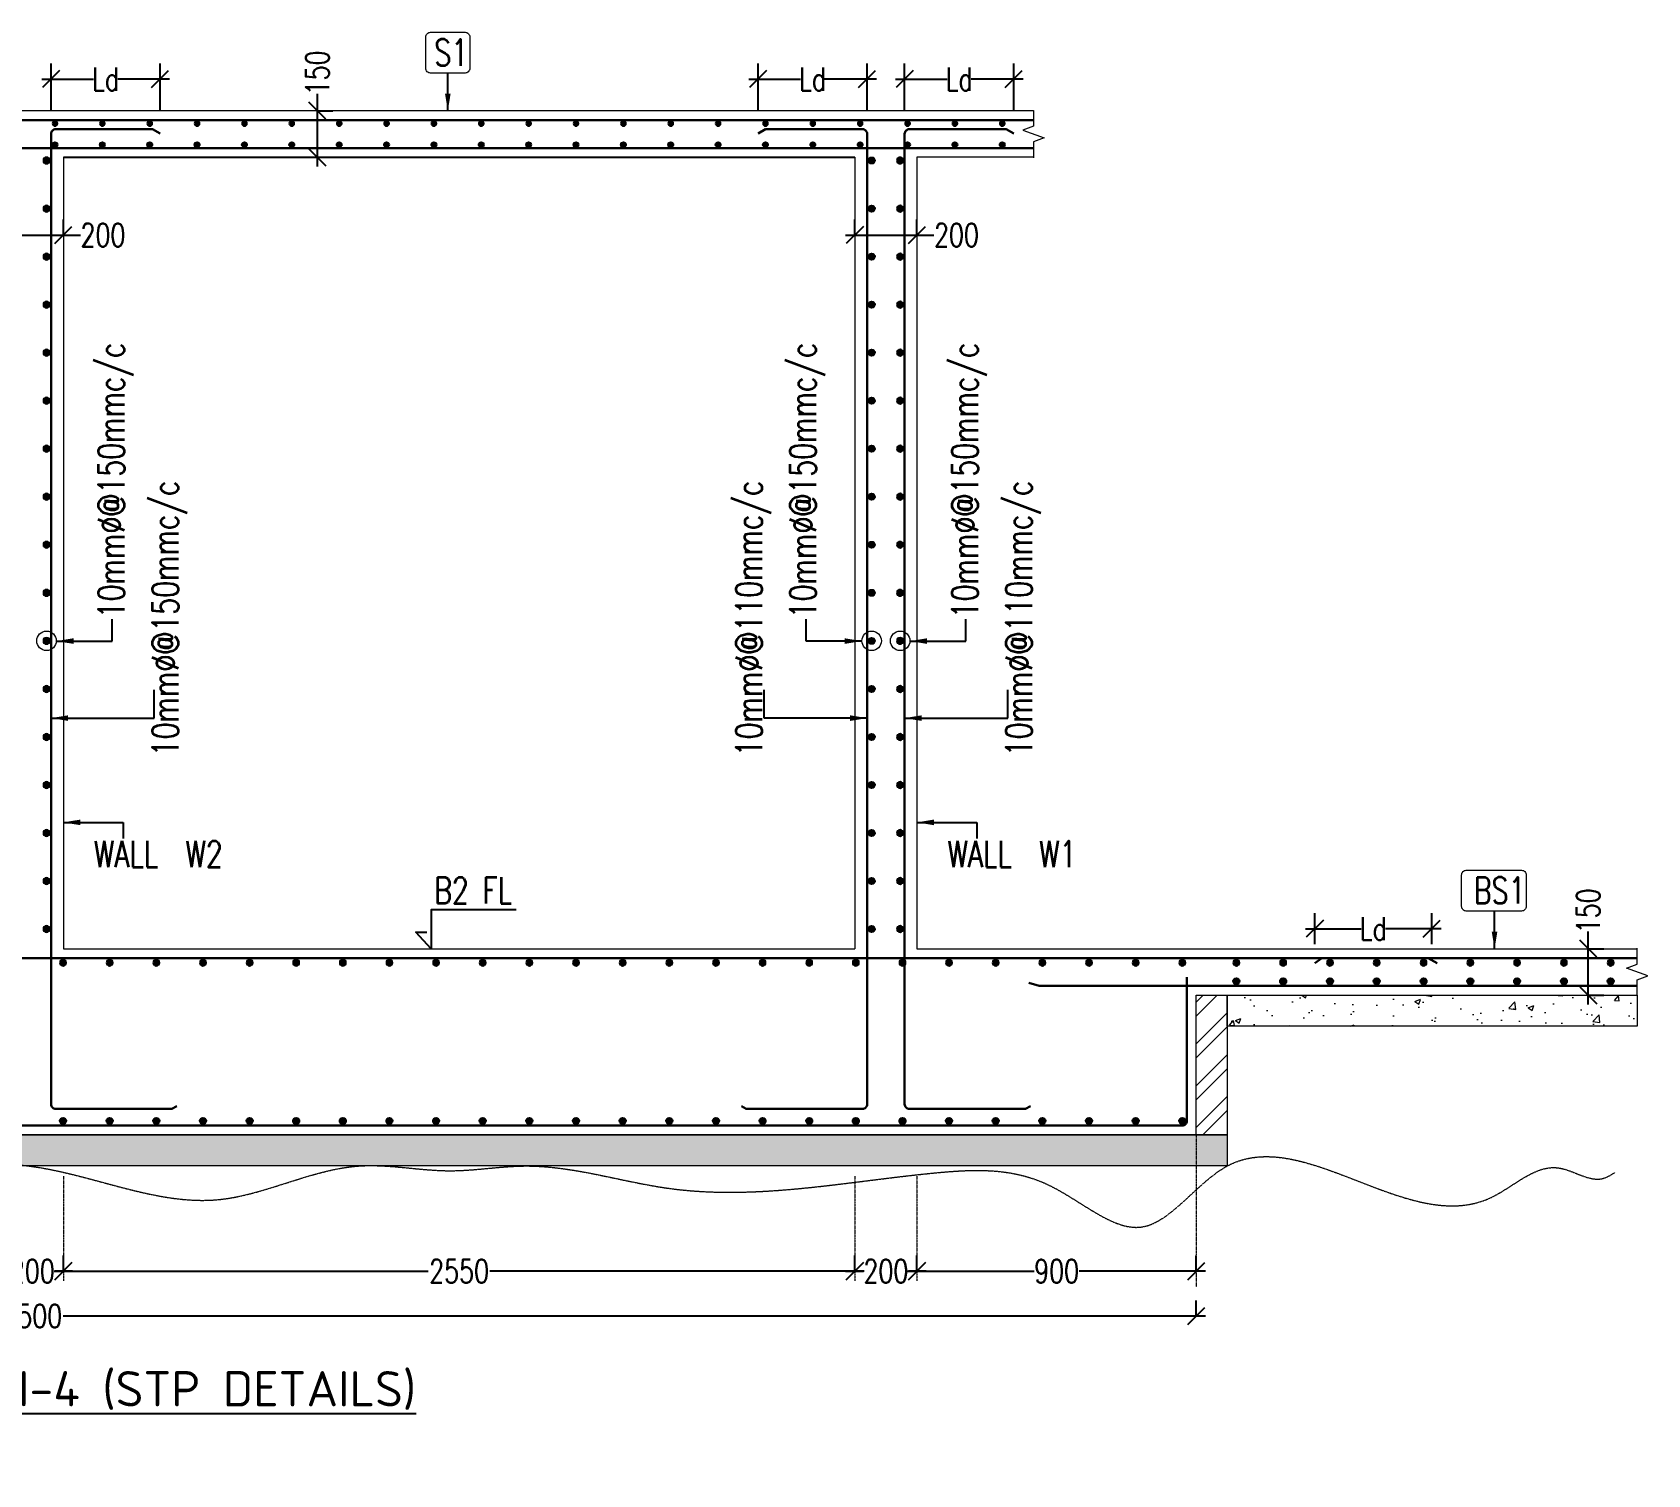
# Model space of a CAD drawing. Header units: millimetres. Extents: x -226110 to 125224, y -84 to 62581.
# Drawn here: x 55561 to 60765, y -84 to 4563 of the extents above; entities that cross this region are included whole.
import ezdxf
from ezdxf.enums import TextEntityAlignment as Align

# ---------------------------------------------------------------- set-up
doc = ezdxf.new("R2010")
doc.units = ezdxf.units.MM
doc.linetypes.add('CENTER', pattern=[2, 1.25, -0.25, 0.25, -0.25])
doc.linetypes.add('HIDDEN', pattern=[0.375, 0.25, -0.125])
doc.layers.add('A-DIM-GRID', color=7, linetype='Continuous')
doc.layers.add('GEO-TITTLE HEAD', color=206, linetype='Continuous')
for name, color, linetype, lineweight in [('Geo @ Reft. Bar', 21, 'Continuous', 30), ('Geo-BOTM.HOR.DIR', 6, 'Continuous', 30), ('Geo-BOTM.VERT.DIR', 21, 'Continuous', 30), ('Geo-Dim  Sec & Plan', 250, 'Continuous', 25), ('Geo-PCC-PATT', 8, 'Continuous', 9), ('Geo-Rein Bar Main', 21, 'Continuous', 30), ('Geo-Sec Sml', 7, 'Continuous', 25), ('Geo-Section Line', 84, 'Continuous', 18), ('Geo-TEXT', 7, 'Continuous', 30), ('GRID LINE', 250, 'CENTER', 9)]:
    doc.layers.add(name, color=color, linetype=linetype, lineweight=lineweight)
doc.styles.add('Geo T Arial', font='arial.ttf', dxfattribs={"width": 0.75})
doc.styles.add('Geo Txt Narr', font='simplex8.shx')
doc.styles.add('ISCOPEUR', font='isocpeur.ttf')
doc.styles.add('simplex', font='simplex.shx', dxfattribs={"width": 0.75})
doc.styles.get("Standard").update_dxf_attribs({"font": 'arial.ttf'})
doc.dimstyles.new('Geo1-30 Dim 100', dxfattribs={"dimtxt": 75, "dimasz": 55, "dimexe": 50, "dimexo": 0.2, "dimgap": 0.1, "dimtad": 0, "dimdec": 0, "dimdsep": 46, "dimtxsty": 'simplex', "dimblk": 'OBLIQUE', "dimcen": 5, "dimdle": 30, "dimclrd": 252, "dimclre": 252, "dimclrt": 34, "dimadec": 0, "dimazin": 0, "dimtfac": 1, "dimtdec": 0, "dimtmove": 0, "dimatfit": 3, "dimfxl": 100, "dimfxlon": 1, "dimlwd": -1, "dimlwe": -1, "dimarcsym": 0})
pattern_1 = [(50, (43995.43, -73415.77), (182.18467, -15.9391), [19.05, -209.55]), (355, (43995.43, -73415.77), (-35.2434, 191.05685), [15.24, -167.6406]), (100.45144, (44010.61, -73417.1), (146.94125, 175.11775), [16.19, -178.09024]), (46.1842, (43995.43, -73364.97), (271.07904, -42.0423), [28.575, -314.325]), (96.63556, (44018.02, -73368.47), (237.4041, 247.4261), [24.285, -267.1356]), (351.18415, (43995.43, -73364.97), (237.4041, 247.4261), [22.86, -251.4597]), (21, (44020.83, -73377.67), (151.6144, -102.2652), [19.05, -209.55]), (326, (44020.83, -73377.67), (61.80203, 184.18797), [15.24, -167.64]), (71.45144, (44033.46, -73386.19), (213.4164, 81.92277), [16.19, -178.08994]), (37.5, (43995.43, -73415.77), (3.088603, 84.55504), [0, -165.608, 0, -170.18, 0, -168.275]), (7.5, (43995.43, -73415.77), (66.81966, 100.18057), [0, -97.028, 0, -161.798, 0, -64.135]), (327.5, (43938.79, -73415.77), (135.590595, -5.728744), [0, -63.5, 0, -198.12, 0, -262.89]), (317.5, (43913.39, -73415.77), (148.12918, 25.4265), [0, -82.55, 0, -131.572, 0, -186.69])]

# ---------------------------------------------------------------- blocks, each defined once
blk = doc.blocks.new('_Oblique')
at = {"color": 0, "linetype": 'ByBlock', "lineweight": -2}
blk.add_line((-0.5, -0.5), (0.5, 0.5), dxfattribs=at)
blk = doc.blocks.new('*D748')
at = {"layer": 'Geo-Dim  Sec & Plan', "color": 252, "transparency": 16777216}
for p, q in [((58410.5, 571.7), (58410.5, 621.7)), ((59310.5, 571.7), (59310.5, 621.7))]:
    blk.add_line(p, q, dxfattribs=at)
at = {"layer": 'Geo-Dim  Sec & Plan', "color": 252, "linetype": 'Continuous', "transparency": 16777216}
for p, q in [((58380.5, 571.7), (58788.1, 571.7)), ((59340.5, 571.7), (58933, 571.7))]:
    blk.add_line(p, q, dxfattribs=at)
at = {"layer": 'Geo-Dim  Sec & Plan', "color": 252, "transparency": 16777216, "xscale": 55, "yscale": 55, "zscale": 55, "rotation": 180}
blk.add_blockref('_Oblique', (58410.5, 571.7), dxfattribs=at)
at = {"layer": 'Geo-Dim  Sec & Plan', "color": 252, "transparency": 16777216, "xscale": 55, "yscale": 55, "zscale": 55}
blk.add_blockref('_Oblique', (59310.5, 571.7), dxfattribs=at)
at = {"layer": 'Geo-Dim  Sec & Plan', "color": 34, "transparency": 16777216, "insert": (58860.5, 571.7), "char_height": 75, "attachment_point": 5, "style": 'simplex'}
blk.add_mtext('900', dxfattribs=at)
blk = doc.blocks.new('*D753')
at = {"layer": 'Geo-Dim  Sec & Plan', "color": 252, "transparency": 16777216}
for p, q in [((51810.5, 427.2), (51810.5, 477.2)), ((59310.5, 427.2), (59310.5, 477.2))]:
    blk.add_line(p, q, dxfattribs=at)
at = {"layer": 'Geo-Dim  Sec & Plan', "color": 252, "linetype": 'Continuous', "transparency": 16777216}
for p, q in [((51780.5, 427.2), (55461.3, 427.2)), ((59340.5, 427.2), (55659.7, 427.2))]:
    blk.add_line(p, q, dxfattribs=at)
at = {"layer": 'Geo-Dim  Sec & Plan', "color": 252, "transparency": 16777216, "xscale": 55, "yscale": 55, "zscale": 55, "rotation": 180}
blk.add_blockref('_Oblique', (51810.5, 427.2), dxfattribs=at)
at = {"layer": 'Geo-Dim  Sec & Plan', "color": 252, "transparency": 16777216, "xscale": 55, "yscale": 55, "zscale": 55}
blk.add_blockref('_Oblique', (59310.5, 427.2), dxfattribs=at)
at = {"layer": 'Geo-Dim  Sec & Plan', "color": 34, "transparency": 16777216, "insert": (55560.5, 427.2), "char_height": 75, "attachment_point": 5, "style": 'simplex'}
blk.add_mtext('7500', dxfattribs=at)
blk = doc.blocks.new('GEO TITLE HEAD NAME')
at = {"layer": 'GEO-TITTLE HEAD'}
blk.add_line((-11.2, -0.15), (-0.11, -0.09), dxfattribs=at)
blk.add_circle((-6.27, -0.15), 4.93, dxfattribs=at)
at = {"layer": 'Geo-Sec Sml', "lineweight": 18, "ltscale": 0.1, "style": 'Geo T Arial'}
blk.add_attdef('WALL_SECTION', text='', height=3, dxfattribs=at).set_placement((-6.38, 3.46), align=Align.MIDDLE)
at = {"layer": 'Geo-Sec Sml', "color": 84, "style": 'Geo Txt Narr'}
blk.add_attdef('DRAWING-REF', text='', height=2.5, dxfattribs=at).set_placement((-6.38, -2.37), align=Align.MIDDLE)
at = {"layer": 'Geo-TEXT', "style": 'Geo T Arial'}
blk.add_attdef('%%ULAYOUT', (-0.1, 1.21), '', height=4, dxfattribs=at)
at = {"layer": 'Geo-TEXT'}
blk.add_attdef('SCALE', (-0.24, -3.03), '', height=2, dxfattribs=at)
blk = doc.blocks.new('*U400')
at = {"layer": 'Geo-BOTM.VERT.DIR', "lineweight": 25}
h = blk.add_hatch(color=256, dxfattribs=at)
h.dxf.hatch_style = 1
h.paths.add_polyline_path([(0, -0.08, 1), (0, 0.08, 1)])
blk.add_circle((0, 0), 0.08, dxfattribs=at)
blk = doc.blocks.new('*U764')
at = {"layer": 'Geo-Rein Bar Main', "xscale": 125.0000000000032, "yscale": 125.0000000000032, "zscale": 125.0000000000032, "rotation": 90}
blk.add_blockref('*U400', (0, 0), dxfattribs=at)
blk = doc.blocks.new('*U765')
at = {"color": 0, "linetype": 'ByBlock', "lineweight": -2, "transparency": 16777216, "rotation": 90}
for p in [(11519.3, 77566.1), (11519.3, 77411.3), (11519.3, 77256.5), (11519.3, 77101.8), (11519.3, 76947), (11519.3, 76792.2), (11519.3, 76637.5), (11519.3, 76482.7), (11519.3, 76327.9), (11519.3, 76173.1), (11519.3, 76018.4), (11519.3, 75863.6), (11519.3, 75708.8), (11519.3, 75554.1), (11519.3, 75399.3), (11519.3, 75244.5), (11519.3, 75089.7)]:
    blk.add_blockref('*U764', p, dxfattribs=at)
blk = doc.blocks.new('*U768')
at = {"layer": 'Geo-Rein Bar Main', "xscale": 125.0000000000032, "yscale": 125.0000000000032, "zscale": 125.0000000000032, "rotation": 90}
blk.add_blockref('*U400', (0, 0), dxfattribs=at)
blk = doc.blocks.new('*U769')
at = {"color": 0, "linetype": 'ByBlock', "lineweight": -2, "transparency": 16777216, "rotation": 90}
for p in [(11519.3, 77566.1), (11519.3, 77411.3), (11519.3, 77256.5), (11519.3, 77101.8), (11519.3, 76947), (11519.3, 76792.2), (11519.3, 76637.5), (11519.3, 76482.7), (11519.3, 76327.9), (11519.3, 76173.1), (11519.3, 76018.4), (11519.3, 75863.6), (11519.3, 75708.8), (11519.3, 75554.1), (11519.3, 75399.3), (11519.3, 75244.5), (11519.3, 75089.7)]:
    blk.add_blockref('*U768', p, dxfattribs=at)
blk = doc.blocks.new('*U766')
at = {"layer": 'Geo-Rein Bar Main', "xscale": 125.0000000000032, "yscale": 125.0000000000032, "zscale": 125.0000000000032, "rotation": 90}
blk.add_blockref('*U400', (0, 0), dxfattribs=at)
blk = doc.blocks.new('*U767')
at = {"color": 0, "linetype": 'ByBlock', "lineweight": -2, "transparency": 16777216, "rotation": 90}
for p in [(11519.3, 77566.1), (11519.3, 77411.3), (11519.3, 77256.5), (11519.3, 77101.8), (11519.3, 76947), (11519.3, 76792.2), (11519.3, 76637.5), (11519.3, 76482.7), (11519.3, 76327.9), (11519.3, 76173.1), (11519.3, 76018.4), (11519.3, 75863.6), (11519.3, 75708.8), (11519.3, 75554.1), (11519.3, 75399.3), (11519.3, 75244.5), (11519.3, 75089.7)]:
    blk.add_blockref('*U766', p, dxfattribs=at)
blk = doc.blocks.new('*U401')
at = {"layer": 'Geo-BOTM.VERT.DIR', "lineweight": 25}
h = blk.add_hatch(color=256, dxfattribs=at)
h.dxf.hatch_style = 1
h.paths.add_polyline_path([(0.08, 0, 1), (-0.08, 0, 1)])
blk.add_circle((0, 0), 0.08, dxfattribs=at)
blk = doc.blocks.new('*U770')
at = {"layer": 'Geo-Rein Bar Main', "xscale": -100.1968890580194, "yscale": 100.1968890580194, "zscale": 100.1968890580194, "rotation": 180}
blk.add_blockref('*U401', (0, 0), dxfattribs=at)
blk = doc.blocks.new('*U771')
at = {"color": 0, "linetype": 'ByBlock', "lineweight": -2, "transparency": 16777216}
for p in [(9044.1, 77685.6), (9196.7, 77685.6), (9349.3, 77685.6), (9501.9, 77685.6), (9654.5, 77685.6), (9807.1, 77685.6), (9959.7, 77685.6), (10112.3, 77685.6), (10264.9, 77685.6), (10417.5, 77685.6), (10570.1, 77685.6), (10722.7, 77685.6), (10875.3, 77685.6), (11027.8, 77685.6), (11180.4, 77685.6), (11333, 77685.6), (11485.6, 77685.6), (11638.2, 77685.6), (11790.8, 77685.6), (11943.4, 77685.6), (12096, 77685.6), (12248.6, 77685.6), (12401.2, 77685.6), (12553.8, 77685.6), (12706.4, 77685.6), (12859, 77685.6), (13011.6, 77685.6), (13164.2, 77685.6), (13316.8, 77685.6), (13469.4, 77685.6), (13622, 77685.6), (13774.6, 77685.6), (13927.2, 77685.6), (14079.8, 77685.6), (14232.3, 77685.6), (14384.9, 77685.6), (14537.5, 77685.6), (14690.1, 77685.6)]:
    blk.add_blockref('*U770', p, dxfattribs=at)
blk = doc.blocks.new('*U772')
at = {"layer": 'Geo-Rein Bar Main', "xscale": -100.1968890580194, "yscale": 100.1968890580194, "zscale": 100.1968890580194, "rotation": 180}
blk.add_blockref('*U401', (0, 0), dxfattribs=at)
blk = doc.blocks.new('*U773')
at = {"color": 0, "linetype": 'ByBlock', "lineweight": -2, "transparency": 16777216}
for p in [(9044.1, 77685.6), (9196.7, 77685.6), (9349.3, 77685.6), (9501.9, 77685.6), (9654.5, 77685.6), (9807.1, 77685.6), (9959.7, 77685.6), (10112.3, 77685.6), (10264.9, 77685.6), (10417.5, 77685.6), (10570.1, 77685.6), (10722.7, 77685.6), (10875.3, 77685.6), (11027.8, 77685.6), (11180.4, 77685.6), (11333, 77685.6), (11485.6, 77685.6), (11638.2, 77685.6), (11790.8, 77685.6), (11943.4, 77685.6), (12096, 77685.6), (12248.6, 77685.6), (12401.2, 77685.6), (12553.8, 77685.6), (12706.4, 77685.6), (12859, 77685.6), (13011.6, 77685.6), (13164.2, 77685.6), (13316.8, 77685.6), (13469.4, 77685.6), (13622, 77685.6), (13774.6, 77685.6), (13927.2, 77685.6), (14079.8, 77685.6), (14232.3, 77685.6), (14384.9, 77685.6), (14537.5, 77685.6), (14690.1, 77685.6)]:
    blk.add_blockref('*U772', p, dxfattribs=at)
blk = doc.blocks.new('*D775')
at = {"layer": 'Geo-Dim  Sec & Plan', "color": 252, "transparency": 16777216}
for p, q in [((55460.5, 571.7), (55460.5, 621.7)), ((55660.5, 571.7), (55660.5, 621.7))]:
    blk.add_line(p, q, dxfattribs=at)
at = {"layer": 'Geo-Dim  Sec & Plan', "color": 252, "linetype": 'Continuous', "transparency": 16777216}
for p, q in [((55430.5, 571.7), (55488.1, 571.7)), ((55690.5, 571.7), (55633, 571.7))]:
    blk.add_line(p, q, dxfattribs=at)
at = {"layer": 'Geo-Dim  Sec & Plan', "color": 252, "transparency": 16777216, "xscale": 55, "yscale": 55, "zscale": 55, "rotation": 180}
blk.add_blockref('_Oblique', (55460.5, 571.7), dxfattribs=at)
at = {"layer": 'Geo-Dim  Sec & Plan', "color": 252, "transparency": 16777216, "xscale": 55, "yscale": 55, "zscale": 55}
blk.add_blockref('_Oblique', (55660.5, 571.7), dxfattribs=at)
at = {"layer": 'Geo-Dim  Sec & Plan', "color": 34, "transparency": 16777216, "insert": (55560.5, 571.7), "char_height": 75, "attachment_point": 5, "style": 'simplex'}
blk.add_mtext('200', dxfattribs=at)
blk = doc.blocks.new('*D776')
at = {"layer": 'Geo-Dim  Sec & Plan', "color": 252, "transparency": 16777216}
for p, q in [((58210.5, 571.7), (58210.5, 621.7)), ((58410.5, 571.7), (58410.5, 621.7))]:
    blk.add_line(p, q, dxfattribs=at)
at = {"layer": 'Geo-Dim  Sec & Plan', "color": 252, "linetype": 'Continuous', "transparency": 16777216}
for p, q in [((58180.5, 571.7), (58238.1, 571.7)), ((58440.5, 571.7), (58383, 571.7))]:
    blk.add_line(p, q, dxfattribs=at)
at = {"layer": 'Geo-Dim  Sec & Plan', "color": 252, "transparency": 16777216, "xscale": 55, "yscale": 55, "zscale": 55, "rotation": 180}
blk.add_blockref('_Oblique', (58210.5, 571.7), dxfattribs=at)
at = {"layer": 'Geo-Dim  Sec & Plan', "color": 252, "transparency": 16777216, "xscale": 55, "yscale": 55, "zscale": 55}
blk.add_blockref('_Oblique', (58410.5, 571.7), dxfattribs=at)
at = {"layer": 'Geo-Dim  Sec & Plan', "color": 34, "transparency": 16777216, "insert": (58310.5, 571.7), "char_height": 75, "attachment_point": 5, "style": 'simplex'}
blk.add_mtext('200', dxfattribs=at)
blk = doc.blocks.new('*D778')
at = {"layer": 'Geo-Dim  Sec & Plan', "color": 252, "transparency": 16777216}
for p, q in [((55660.5, 571.7), (55660.5, 621.7)), ((58210.5, 571.7), (58210.5, 621.7))]:
    blk.add_line(p, q, dxfattribs=at)
at = {"layer": 'Geo-Dim  Sec & Plan', "color": 252, "linetype": 'Continuous', "transparency": 16777216}
for p, q in [((55630.5, 571.7), (56836.3, 571.7)), ((58240.5, 571.7), (57034.7, 571.7))]:
    blk.add_line(p, q, dxfattribs=at)
at = {"layer": 'Geo-Dim  Sec & Plan', "color": 252, "transparency": 16777216, "xscale": 55, "yscale": 55, "zscale": 55, "rotation": 180}
blk.add_blockref('_Oblique', (55660.5, 571.7), dxfattribs=at)
at = {"layer": 'Geo-Dim  Sec & Plan', "color": 252, "transparency": 16777216, "xscale": 55, "yscale": 55, "zscale": 55}
blk.add_blockref('_Oblique', (58210.5, 571.7), dxfattribs=at)
at = {"layer": 'Geo-Dim  Sec & Plan', "color": 34, "transparency": 16777216, "insert": (56935.5, 571.7), "char_height": 75, "attachment_point": 5, "style": 'simplex'}
blk.add_mtext('2550', dxfattribs=at)
blk = doc.blocks.new('*D779')
at = {"layer": 'Geo-Dim  Sec & Plan', "color": 252, "linetype": 'Continuous', "transparency": 16777216}
for p, q in [((60573.3, 1610.6), (60573.3, 1665.6)), ((60573.3, 1430.6), (60573.3, 1610.6))]:
    blk.add_line(p, q, dxfattribs=at)
at = {"layer": 'Geo-Dim  Sec & Plan', "color": 252, "transparency": 16777216}
for p, q in [((60573.3, 1610.6), (60623.3, 1610.6)), ((60573.3, 1460.6), (60623.3, 1460.6))]:
    blk.add_line(p, q, dxfattribs=at)
at = {"layer": 'Geo-Dim  Sec & Plan', "color": 252, "transparency": 16777216, "xscale": 55, "yscale": 55, "zscale": 55}
for p, rotation in [((60573.3, 1610.6), 90), ((60573.3, 1460.6), 270)]:
    blk.add_blockref('_Oblique', p, dxfattribs=dict(at, rotation=rotation))
at = {"layer": 'Geo-Dim  Sec & Plan', "color": 34, "transparency": 16777216, "insert": (60573.3, 1732.7), "char_height": 75, "attachment_point": 5, "rotation": 90, "style": 'simplex'}
blk.add_mtext('150', dxfattribs=at)
blk = doc.blocks.new('*D780')
at = {"layer": 'Geo-Dim  Sec & Plan', "color": 252, "linetype": 'Continuous', "transparency": 16777216}
for p, q in [((56479.2, 4310.6), (56479.2, 4365.6)), ((56479.2, 4130.6), (56479.2, 4310.6))]:
    blk.add_line(p, q, dxfattribs=at)
at = {"layer": 'Geo-Dim  Sec & Plan', "color": 252, "transparency": 16777216}
for p, q in [((56479.2, 4310.6), (56529.2, 4310.6)), ((56479.2, 4160.6), (56529.2, 4160.6))]:
    blk.add_line(p, q, dxfattribs=at)
at = {"layer": 'Geo-Dim  Sec & Plan', "color": 252, "transparency": 16777216, "xscale": 55, "yscale": 55, "zscale": 55}
for p, rotation in [((56479.2, 4310.6), 90), ((56479.2, 4160.6), 270)]:
    blk.add_blockref('_Oblique', p, dxfattribs=dict(at, rotation=rotation))
at = {"layer": 'Geo-Dim  Sec & Plan', "color": 34, "transparency": 16777216, "insert": (56479.2, 4432.7), "char_height": 75, "attachment_point": 5, "rotation": 90, "style": 'simplex'}
blk.add_mtext('150', dxfattribs=at)
blk = doc.blocks.new('*D782')
at = {"layer": 'Geo-Dim  Sec & Plan', "color": 252, "transparency": 16777216}
for p, q in [((59692.4, 1625), (59692.4, 1725.2)), ((60069.2, 1625), (60069.2, 1725.2))]:
    blk.add_line(p, q, dxfattribs=at)
at = {"layer": 'Geo-Dim  Sec & Plan', "color": 252, "linetype": 'Continuous', "transparency": 16777216}
for p, q in [((59662.4, 1675.2), (59841.9, 1675.2)), ((60099.2, 1675.2), (59919.7, 1675.2))]:
    blk.add_line(p, q, dxfattribs=at)
at = {"layer": 'Geo-Dim  Sec & Plan', "color": 252, "transparency": 16777216, "xscale": 55, "yscale": 55, "zscale": 55, "rotation": 180}
blk.add_blockref('_Oblique', (59692.4, 1675.2), dxfattribs=at)
at = {"layer": 'Geo-Dim  Sec & Plan', "color": 252, "transparency": 16777216, "xscale": 55, "yscale": 55, "zscale": 55}
blk.add_blockref('_Oblique', (60069.2, 1675.2), dxfattribs=at)
at = {"layer": 'Geo-Dim  Sec & Plan', "color": 34, "transparency": 16777216, "insert": (59880.8, 1675.2), "char_height": 75, "attachment_point": 5, "style": 'simplex'}
blk.add_mtext('Ld', dxfattribs=at)
blk = doc.blocks.new('*U792')
at = {"layer": 'Geo-Rein Bar Main', "xscale": 125.0000000000505, "yscale": 125.0000000000505, "zscale": 125.0000000000505}
blk.add_blockref('*U401', (0, 0), dxfattribs=at)
blk = doc.blocks.new('*U793')
at = {"color": 0, "linetype": 'ByBlock', "lineweight": -2, "transparency": 16777216}
for p in [(7907.8, 74471.4), (8058.1, 74471.4), (8208.3, 74471.4), (8358.6, 74471.4), (8508.8, 74471.4), (8659.1, 74471.4), (8809.3, 74471.4), (8959.6, 74471.4), (9109.8, 74471.4), (9260.1, 74471.4), (9410.3, 74471.4), (9560.6, 74471.4), (9710.8, 74471.4), (9861.1, 74471.4), (10011.3, 74471.4), (10161.6, 74471.4), (10311.8, 74471.4), (10462.1, 74471.4), (10612.3, 74471.4), (10762.6, 74471.4), (10912.8, 74471.4), (11063.1, 74471.4), (11213.3, 74471.4), (11363.6, 74471.4), (11513.8, 74471.4), (11664.1, 74471.4), (11814.3, 74471.4), (11964.6, 74471.4), (12114.8, 74471.4), (12265.1, 74471.4), (12415.3, 74471.4), (12565.6, 74471.4), (12715.8, 74471.4), (12866.1, 74471.4), (13016.3, 74471.4), (13166.6, 74471.4), (13316.8, 74471.4), (13467.1, 74471.4), (13617.3, 74471.4), (13767.6, 74471.4), (13917.8, 74471.4), (14068.1, 74471.4), (14218.3, 74471.4), (14368.6, 74471.4), (14518.8, 74471.4), (14669.1, 74471.4), (14819.3, 74471.4), (14969.6, 74471.4), (15119.9, 74471.4), (15270.1, 74471.4)]:
    blk.add_blockref('*U792', p, dxfattribs=at)
blk = doc.blocks.new('*U794')
at = {"layer": 'Geo-Rein Bar Main', "xscale": 125.0000000000505, "yscale": 125.0000000000505, "zscale": 125.0000000000505}
blk.add_blockref('*U401', (0, 0), dxfattribs=at)
blk = doc.blocks.new('*U795')
at = {"color": 0, "linetype": 'ByBlock', "lineweight": -2, "transparency": 16777216}
for p in [(7907.8, 74471.4), (8058.1, 74471.4), (8208.3, 74471.4), (8358.6, 74471.4), (8508.8, 74471.4), (8659.1, 74471.4), (8809.3, 74471.4), (8959.6, 74471.4), (9109.8, 74471.4), (9260.1, 74471.4), (9410.3, 74471.4), (9560.6, 74471.4), (9710.8, 74471.4), (9861.1, 74471.4), (10011.3, 74471.4), (10161.6, 74471.4), (10311.8, 74471.4), (10462.1, 74471.4), (10612.3, 74471.4), (10762.6, 74471.4), (10912.8, 74471.4), (11063.1, 74471.4), (11213.3, 74471.4), (11363.6, 74471.4), (11513.8, 74471.4), (11664.1, 74471.4), (11814.3, 74471.4), (11964.6, 74471.4), (12114.8, 74471.4), (12265.1, 74471.4), (12415.3, 74471.4), (12565.6, 74471.4), (12715.8, 74471.4), (12866.1, 74471.4), (13016.3, 74471.4), (13166.6, 74471.4), (13316.8, 74471.4), (13467.1, 74471.4), (13617.3, 74471.4), (13767.6, 74471.4), (13917.8, 74471.4), (14068.1, 74471.4), (14218.3, 74471.4), (14368.6, 74471.4), (14518.8, 74471.4), (14669.1, 74471.4), (14819.3, 74471.4), (14969.6, 74471.4), (15119.9, 74471.4), (15270.1, 74471.4)]:
    blk.add_blockref('*U794', p, dxfattribs=at)
blk = doc.blocks.new('*D896')
at = {"layer": 'Geo-Dim  Sec & Plan', "color": 252, "transparency": 16777216}
for p, q in [((55621, 4312.7), (55621, 4462.7)), ((55972.3, 4312.7), (55972.3, 4462.7))]:
    blk.add_line(p, q, dxfattribs=at)
at = {"layer": 'Geo-Dim  Sec & Plan', "color": 252, "linetype": 'Continuous', "transparency": 16777216}
for p, q in [((55591, 4412.7), (55757.7, 4412.7)), ((56002.3, 4412.7), (55835.6, 4412.7))]:
    blk.add_line(p, q, dxfattribs=at)
at = {"layer": 'Geo-Dim  Sec & Plan', "color": 252, "transparency": 16777216, "xscale": 55, "yscale": 55, "zscale": 55, "rotation": 180}
blk.add_blockref('_Oblique', (55621, 4412.7), dxfattribs=at)
at = {"layer": 'Geo-Dim  Sec & Plan', "color": 252, "transparency": 16777216, "xscale": 55, "yscale": 55, "zscale": 55}
blk.add_blockref('_Oblique', (55972.3, 4412.7), dxfattribs=at)
at = {"layer": 'Geo-Dim  Sec & Plan', "color": 34, "transparency": 16777216, "insert": (55796.7, 4412.7), "char_height": 75, "attachment_point": 5, "style": 'simplex'}
blk.add_mtext('Ld', dxfattribs=at)
blk = doc.blocks.new('*D898')
at = {"layer": 'Geo-Dim  Sec & Plan', "color": 252, "transparency": 16777216}
for p, q in [((57898.7, 4312.7), (57898.7, 4462.7)), ((58250, 4312.7), (58250, 4462.7))]:
    blk.add_line(p, q, dxfattribs=at)
at = {"layer": 'Geo-Dim  Sec & Plan', "color": 252, "linetype": 'Continuous', "transparency": 16777216}
for p, q in [((57868.7, 4412.7), (58035.4, 4412.7)), ((58280, 4412.7), (58113.3, 4412.7))]:
    blk.add_line(p, q, dxfattribs=at)
at = {"layer": 'Geo-Dim  Sec & Plan', "color": 252, "transparency": 16777216, "xscale": 55, "yscale": 55, "zscale": 55, "rotation": 180}
blk.add_blockref('_Oblique', (57898.7, 4412.7), dxfattribs=at)
at = {"layer": 'Geo-Dim  Sec & Plan', "color": 252, "transparency": 16777216, "xscale": 55, "yscale": 55, "zscale": 55}
blk.add_blockref('_Oblique', (58250, 4412.7), dxfattribs=at)
at = {"layer": 'Geo-Dim  Sec & Plan', "color": 34, "transparency": 16777216, "insert": (58074.4, 4412.7), "char_height": 75, "attachment_point": 5, "style": 'simplex'}
blk.add_mtext('Ld', dxfattribs=at)
blk = doc.blocks.new('*D897')
at = {"layer": 'Geo-Dim  Sec & Plan', "color": 252, "transparency": 16777216}
for p, q in [((58371, 4312.7), (58371, 4462.7)), ((58722.3, 4312.7), (58722.3, 4462.7))]:
    blk.add_line(p, q, dxfattribs=at)
at = {"layer": 'Geo-Dim  Sec & Plan', "color": 252, "linetype": 'Continuous', "transparency": 16777216}
for p, q in [((58341, 4412.7), (58507.7, 4412.7)), ((58752.3, 4412.7), (58585.6, 4412.7))]:
    blk.add_line(p, q, dxfattribs=at)
at = {"layer": 'Geo-Dim  Sec & Plan', "color": 252, "transparency": 16777216, "xscale": 55, "yscale": 55, "zscale": 55, "rotation": 180}
blk.add_blockref('_Oblique', (58371, 4412.7), dxfattribs=at)
at = {"layer": 'Geo-Dim  Sec & Plan', "color": 252, "transparency": 16777216, "xscale": 55, "yscale": 55, "zscale": 55}
blk.add_blockref('_Oblique', (58722.3, 4412.7), dxfattribs=at)
at = {"layer": 'Geo-Dim  Sec & Plan', "color": 34, "transparency": 16777216, "insert": (58546.7, 4412.7), "char_height": 75, "attachment_point": 5, "style": 'simplex'}
blk.add_mtext('Ld', dxfattribs=at)
blk = doc.blocks.new('*D903')
at = {"layer": 'Geo-Dim  Sec & Plan', "color": 252, "transparency": 16777216}
for p, q in [((55460.5, 3910.1), (55460.5, 3960.1)), ((55660.5, 3910.1), (55660.5, 3960.1))]:
    blk.add_line(p, q, dxfattribs=at)
at = {"layer": 'Geo-Dim  Sec & Plan', "color": 252, "linetype": 'Continuous', "transparency": 16777216}
for p, q in [((55430.5, 3910.1), (55660.5, 3910.1)), ((55660.5, 3910.1), (55715.5, 3910.1))]:
    blk.add_line(p, q, dxfattribs=at)
at = {"layer": 'Geo-Dim  Sec & Plan', "color": 252, "transparency": 16777216, "xscale": 55, "yscale": 55, "zscale": 55, "rotation": 180}
blk.add_blockref('_Oblique', (55460.5, 3910.1), dxfattribs=at)
at = {"layer": 'Geo-Dim  Sec & Plan', "color": 252, "transparency": 16777216, "xscale": 55, "yscale": 55, "zscale": 55}
blk.add_blockref('_Oblique', (55660.5, 3910.1), dxfattribs=at)
at = {"layer": 'Geo-Dim  Sec & Plan', "color": 34, "transparency": 16777216, "insert": (55788, 3910.1), "char_height": 75, "attachment_point": 5, "style": 'simplex'}
blk.add_mtext('200', dxfattribs=at)
blk = doc.blocks.new('*D904')
at = {"layer": 'Geo-Dim  Sec & Plan', "color": 252, "transparency": 16777216}
for p, q in [((58210.5, 3910.1), (58210.5, 3960.1)), ((58410.5, 3910.1), (58410.5, 3960.1))]:
    blk.add_line(p, q, dxfattribs=at)
at = {"layer": 'Geo-Dim  Sec & Plan', "color": 252, "linetype": 'Continuous', "transparency": 16777216}
for p, q in [((58180.5, 3910.1), (58410.5, 3910.1)), ((58410.5, 3910.1), (58465.5, 3910.1))]:
    blk.add_line(p, q, dxfattribs=at)
at = {"layer": 'Geo-Dim  Sec & Plan', "color": 252, "transparency": 16777216, "xscale": 55, "yscale": 55, "zscale": 55, "rotation": 180}
blk.add_blockref('_Oblique', (58210.5, 3910.1), dxfattribs=at)
at = {"layer": 'Geo-Dim  Sec & Plan', "color": 252, "transparency": 16777216, "xscale": 55, "yscale": 55, "zscale": 55}
blk.add_blockref('_Oblique', (58410.5, 3910.1), dxfattribs=at)
at = {"layer": 'Geo-Dim  Sec & Plan', "color": 34, "transparency": 16777216, "insert": (58538, 3910.1), "char_height": 75, "attachment_point": 5, "style": 'simplex'}
blk.add_mtext('200', dxfattribs=at)

msp = doc.modelspace()

# ---------------------------------------------------------------- hatches: boundary and pattern name
at = {"layer": 'Geo-PCC-PATT'}
h = msp.add_hatch(dxfattribs=at)
h.set_pattern_fill('ANSI32', color=256, scale=10)
h.set_pattern_definition([(45, (43995.43, -73415.77), (-67.35192, 67.35192), []), (45, (44040.33, -73415.77), (-67.35192, 67.35192), [])])
h.paths.add_polyline_path([(59410.5, 1010.6), (59310.5, 1010.6), (59310.5, 1460.6), (59410.5, 1460.6)])
h = msp.add_hatch(dxfattribs=at)
h.set_pattern_fill('AR-CONC', color=256)
h.set_pattern_definition(pattern_1)
h.paths.add_polyline_path([(59410.5, 1460.6), (60730.5, 1460.6), (60730.5, 1360.6), (59410.5, 1360.6)])
h = msp.add_hatch(dxfattribs=at)
h.set_pattern_fill('AR-CONC', color=256)
h.set_pattern_definition(pattern_1)
h.paths.add_polyline_path([(51710.5, 1010.6), (59410.5, 1010.6), (59410.5, 910.6), (51710.5, 910.6)])

# ---------------------------------------------------------------- linework, layer by layer
msp.add_line((55660.5, 4160.6), (58210.5, 4160.6))
at = {"color": 1}
msp.add_lwpolyline([(57119.1, 1735.7), (56845.2, 1735.7), (56845.2, 1610.6), (56796.5, 1663.6), (56831.2, 1663.6)], dxfattribs=at)
at = {"layer": 'Geo @ Reft. Bar', "ltscale": 750}
for points in [[(55972.3, 4237.7), (55948.1, 4251.1), (55636, 4251.1, 0.414214), (55621, 4236.1), (55621, 1109.6, 0.414214), (55636, 1094.6), (56010.2, 1094.6), (56026.1, 1103.2)], [(57898.7, 4237.7), (57923, 4251.1), (58235, 4251.1, -0.414214), (58250, 4236.1), (58250, 1109.6, -0.414214), (58235, 1094.6), (57860.9, 1094.6), (57845, 1103.2)], [(58722.3, 4237.7), (58698.1, 4251.1), (58386, 4251.1, 0.414214), (58371, 4236.1), (58371, 1109.6, 0.414214), (58386, 1094.6), (58760.2, 1094.6), (58776.1, 1103.2)]]:
    msp.add_lwpolyline(points, format="xyb", dxfattribs=at)
at = {"layer": 'Geo-BOTM.HOR.DIR'}
for points in [[(58785.8, 4280.6), (52748.7, 4280.6, 0.414214), (52738.7, 4270.6), (52738.7, 4101.4)], [(58785.8, 4190.6), (52770.6, 4190.6, -0.414214), (52760.6, 4200.6), (52760.6, 4263)], [(60086.9, 1563.7), (60057.9, 1580.6), (51868.4, 1580.6, 0.414214), (51853.4, 1565.6), (51853.4, 1122.9)], [(59280.5, 1518.6), (59280.5, 1055.6, -0.414214), (59265.5, 1040.6), (51903.2, 1040.6, -0.414214), (51888.2, 1055.6), (51888.2, 1492.8)]]:
    msp.add_lwpolyline(points, format="xyb", dxfattribs=at)
msp.add_lwpolyline([(60730.5, 1490.6), (58804.5, 1490.6), (58771.2, 1501)], dxfattribs=at)
at = {"layer": 'Geo-Rein Bar Main'}
msp.add_lwpolyline([(60730.5, 1580.6), (59715, 1580.6), (59692.4, 1564.4)], dxfattribs=at)
at = {"layer": 'Geo-Section Line'}
for p, q in [((58785.8, 4310.6), (52910.5, 4310.6)), ((55660.5, 4160.6), (55660.5, 1610.6)), ((58210.5, 4160.6), (55660.5, 4160.6)), ((58210.5, 4160.6), (58210.5, 1610.6)), ((58410.5, 4160.6), (58410.5, 1610.6)), ((58785.8, 4160.6), (58410.5, 4160.6))]:
    msp.add_line(p, q, dxfattribs=at)
for points in [[(56843.4, 4563.4), (56954.9, 4563.4, -0.414214), (56969.9, 4548.4), (56969.9, 4447.1, -0.414214), (56954.9, 4432.1), (56843.4, 4432.1, -0.414214), (56828.4, 4447.1), (56828.4, 4548.4, -0.414214)], [(60180.3, 1863.4), (60358.5, 1863.4, -0.414214), (60373.5, 1848.4), (60373.5, 1747.1, -0.414214), (60358.5, 1732.1), (60180.3, 1732.1, -0.414214), (60165.3, 1747.1), (60165.3, 1848.4, -0.414214)]]:
    msp.add_lwpolyline(points, format="xyb", close=True, dxfattribs=at)
for points in [[(58785.8, 4311.9), (58785.8, 4260.6), (58751.5, 4248.1), (58820.2, 4223.1), (58785.8, 4210.6), (58785.8, 4159.4)], [(59310.5, 1010.6), (51810.5, 1010.6), (51810.5, 1610.6), (52710.5, 1610.6)], [(55660.5, 1610.6), (58210.5, 1610.6)], [(58410.5, 1610.6), (60730.5, 1610.6)], [(60730.5, 1459.4), (60730.5, 1510.6), (60764.9, 1523.1), (60696.2, 1548.1), (60730.5, 1560.6), (60730.5, 1611.9)], [(60210.5, 1460.6), (60730.5, 1460.6)]]:
    msp.add_lwpolyline(points, dxfattribs=at)
for points in [[(59410.5, 1010.6), (59310.5, 1010.6), (59310.5, 1460.6), (59410.5, 1460.6)], [(59410.5, 1460.6), (60730.5, 1460.6), (60730.5, 1360.6), (59410.5, 1360.6)], [(51710.5, 1010.6), (59410.5, 1010.6), (59410.5, 910.6), (51710.5, 910.6)]]:
    msp.add_lwpolyline(points, close=True, dxfattribs=at)
for centre in [(55606.4, 2602.6), (58264.7, 2602.6), (58356.4, 2602.6)]:
    msp.add_circle(centre, 31.4, dxfattribs=at)
at = {"layer": 'Geo-Section Line', "color": 5, "linetype": 'HIDDEN', "ltscale": 5}
msp.add_spline([(51123.4, 910.6), (51601.5, 885.8, 0), (51710.5, 910.6), (51875.6, 871.3, 0), (52158.2, 899.4, 0), (52442.1, 869.2, 0), (53015.8, 892.3, 0), (53492.6, 884.7, 0), (54099, 808.8, 0), (54342.7, 896, 0), (54822.4, 823.2, 0), (55464.7, 916.3, 0), (56159.8, 802.3, 0), (56612.6, 910.6), (56906.1, 895.3, 0), (57146, 910.6), (57609.2, 838.9, 0), (58473.3, 888.8), (58827, 852.9, 0), (59134.4, 714.1, 0), (59410.5, 910.6), (60259.6, 808.6, 0), (60478.9, 904.2, 0), (60621.3, 870.5), (60660.4, 890.5, 0)], degree=3, dxfattribs=at)
at = {"layer": 'GRID LINE', "ltscale": 2}
for points in [[(59310.5, 1010.6), (59310.5, 521.4)], [(55660.5, 878.2), (55660.5, 540.1)], [(58210.5, 878.2), (58210.5, 540.1)], [(58410.5, 878.2), (58410.5, 540.1)]]:
    msp.add_lwpolyline(points, dxfattribs=at)

# ---------------------------------------------------------------- block references
for name, p in [('*U771', (43995.4, -73415.8)), ('*U769', (46745.4, -73415.8)), ('*U793', (43995.4, -73415.8))]:
    msp.add_blockref(name, p)
at = {"xscale": -1, "rotation": 180}
for name, p in [('*U773', (43995.4, 81887)), ('*U795', (43995.4, 76037))]:
    msp.add_blockref(name, p, dxfattribs=at)
at = {"xscale": -1}
for name, p in [('*U765', (67125.6, -73415.8)), ('*U767', (69875.6, -73415.8))]:
    msp.add_blockref(name, p, dxfattribs=at)
at = {"layer": 'Geo-Rein Bar Main', "xscale": -125.0000000000505, "yscale": 125.0000000000505, "zscale": 125.0000000000505, "rotation": 180}
for p in [(59439.8, 1565.6), (59590.5, 1565.6), (59741.2, 1565.6), (59892, 1565.6), (60042.7, 1565.6), (60193.4, 1565.6), (60344.2, 1565.6), (60494.9, 1565.6), (60645.6, 1565.6)]:
    msp.add_blockref('*U401', p, dxfattribs=at)
at = {"layer": 'Geo-Rein Bar Main', "xscale": 125.0000000000505, "yscale": 125.0000000000505, "zscale": 125.0000000000505}
for p in [(59439.8, 1505.6), (59590.5, 1505.6), (59741.2, 1505.6), (59892, 1505.6), (60042.7, 1505.6), (60193.4, 1505.6), (60344.2, 1505.6), (60494.9, 1505.6), (60645.6, 1505.6)]:
    msp.add_blockref('*U401', p, dxfattribs=at)
at = {"layer": 'GEO-TITTLE HEAD'}
ref = msp.add_blockref('GEO TITLE HEAD NAME', (54979.1, 93.6), dxfattribs=dict(at, xscale=35, yscale=35, zscale=35))
ref.add_attrib('%%ULAYOUT', '%%uSECTION-4 (STP DETAILS)', (54975.7, 136), dxfattribs={"color": 7, "ltscale": 0.5, "height": 113.75, "style": 'ISCOPEUR'})
ref.add_attrib('SCALE', 'SCALE 1:35', (54970.7, -12.3), dxfattribs={"color": 7, "ltscale": 0.5, "height": 63, "style": 'simplex', "width": 0.75})
ref.add_attrib('DRAWING-REF', 'SD3A', dxfattribs={"color": 1, "ltscale": 0.5, "height": 63, "style": 'simplex', "width": 0.75}).set_placement((54760.2, 17.2), align=Align.MIDDLE)
ref.add_attrib('WALL_SECTION', '03', (54717.1, 132.4), dxfattribs={"color": 1, "lineweight": 18, "ltscale": 0.1, "height": 70, "style": 'simplex', "width": 0.75})

# ---------------------------------------------------------------- texts
at = {"color": 7, "lineweight": 20, "ltscale": 2000, "style": 'simplex', "width": 0.75}
for s, p in [('S1', (56855.5, 4455.9)), ('WALL  W2', (55758.9, 1873.3)), ('WALL  W1', (58508.9, 1873.3)), ('B2 FL', (56855, 1755.9)), ('BS1', (60204.3, 1755.9))]:
    msp.add_text(s, height=85, dxfattribs=at).set_placement(p)
for s, p in [('10mm%%C@150mmc/c', (55857.7, 2675.2)), ('10mm%%C@150mmc/c', (58086.2, 2675.2)), ('10mm%%C@150mmc/c', (58607.7, 2675.2)), ('10mm%%C@150mmc/c', (56031.6, 2230.5)), ('10mm%%C@110mmc/c', (57912.4, 2230.5)), ('10mm%%C@110mmc/c', (58781.6, 2230.5))]:
    msp.add_text(s, height=85, rotation=90, dxfattribs=at).set_placement(p)

# ---------------------------------------------------------------- dimensions: what is measured, and where the dimension line sits
at = {"layer": 'Geo-Dim  Sec & Plan'}
for base, p1, p2, picture, middle in [((56479.2, 4310.6), (56479.2, 4160.6), (56479.2, 4310.6), '*D780', (56479.2, 4432.7)), ((60573.3, 1610.6), (60573.3, 1460.6), (60573.3, 1610.6), '*D779', (60573.3, 1732.7))]:
    dim = msp.add_linear_dim(base=base, p1=p1, p2=p2, angle=90, dimstyle='Geo1-30 Dim 100', dxfattribs=at)
    dim.commit()
    dim.dimension.update_dxf_attribs({"geometry": picture, "text_midpoint": middle, "dimtype": 160})
for base, p1, p2, picture, middle in [((55621, 4412.7), (55972.3, 4237.7), (55621, 4236.1), '*D896', (55796.7, 4412.7)), ((58371, 4412.7), (58722.3, 4237.7), (58371, 4236.1), '*D897', (58546.7, 4412.7))]:
    dim = msp.add_linear_dim(base=base, p1=p1, p2=p2, angle=180, text='Ld', dimstyle='Geo1-30 Dim 100', dxfattribs=at)
    dim.commit()
    dim.dimension.update_dxf_attribs({"geometry": picture, "text_midpoint": middle})
dim = msp.add_linear_dim(base=(58250, 4412.7), p1=(57898.7, 4237.7), p2=(58250, 4236.1), text='Ld', dimstyle='Geo1-30 Dim 100', dxfattribs=at)
dim.commit()
dim.dimension.update_dxf_attribs({"geometry": '*D898', "text_midpoint": (58074.4, 4412.7)})
for base, p1, p2, picture, middle in [((55660.5, 3910.1), (55460.5, 3910.1), (55660.5, 3910.1), '*D903', (55788, 3910.1)), ((58410.5, 3910.1), (58210.5, 3910.1), (58410.5, 3910.1), '*D904', (58538, 3910.1))]:
    dim = msp.add_linear_dim(base=base, p1=p1, p2=p2, dimstyle='Geo1-30 Dim 100', dxfattribs=at)
    dim.commit()
    dim.dimension.update_dxf_attribs({"geometry": picture, "text_midpoint": middle, "dimtype": 160})
dim = msp.add_linear_dim(base=(59692.4, 1675.2), p1=(60069.2, 1624.8), p2=(59692.4, 1624.8), angle=180, text='Ld', dimstyle='Geo1-30 Dim 100', dxfattribs=at)
dim.commit()
dim.dimension.update_dxf_attribs({"geometry": '*D782', "text_midpoint": (59880.8, 1675.2), "dimtype": 160})
for base, p1, p2, picture, middle in [((55660.5, 571.7), (55460.5, 571.7), (55660.5, 571.7), '*D775', (55560.5, 571.7)), ((58210.5, 571.7), (55660.5, 571.7), (58210.5, 571.7), '*D778', (56935.5, 571.7)), ((58410.5, 571.7), (58210.5, 571.7), (58410.5, 571.7), '*D776', (58310.5, 571.7))]:
    dim = msp.add_linear_dim(base=base, p1=p1, p2=p2, dimstyle='Geo1-30 Dim 100', dxfattribs=at)
    dim.commit()
    dim.dimension.update_dxf_attribs({"geometry": picture, "text_midpoint": middle})
for base, p1, p2, picture, middle in [((58410.5, 571.7), (59310.5, 571.7), (58410.5, 571.7), '*D748', (58860.5, 571.7)), ((51810.5, 427.2), (59310.5, 427.2), (51810.5, 427.2), '*D753', (55560.5, 427.2))]:
    dim = msp.add_linear_dim(base=base, p1=p1, p2=p2, angle=180, dimstyle='Geo1-30 Dim 100', dxfattribs=at)
    dim.commit()
    dim.dimension.update_dxf_attribs({"geometry": picture, "text_midpoint": middle})

# ---------------------------------------------------------------- leaders
for points in [[(55638.4, 2601.9), (55817.9, 2601.9), (55817.9, 2672)], [(58232.7, 2601.9), (58053.2, 2601.9), (58053.2, 2672)], [(58388.4, 2601.9), (58567.9, 2601.9), (58567.9, 2672)], [(55621, 2353.7), (55953, 2353.7), (55953, 2444.6)], [(58250, 2353.7), (57918.1, 2353.7), (57918.1, 2444.6)], [(58371, 2353.7), (58703, 2353.7), (58703, 2444.6)], [(55660.5, 2017.7), (55853.4, 2017.7), (55853.4, 1965.5)], [(58410.5, 2017.7), (58603.4, 2017.7), (58603.4, 1965.5)]]:
    msp.add_leader(points, dimstyle='Geo1-30 Dim 100')
at = {"layer": 'A-DIM-GRID'}
for points in [[(56899.2, 4310.6), (56899.2, 4432.1)], [(60271.5, 1610.6), (60271.5, 1732.1)]]:
    msp.add_leader(points, dimstyle='Geo1-30 Dim 100', dxfattribs=at)

doc.saveas('drawing.dxf')
